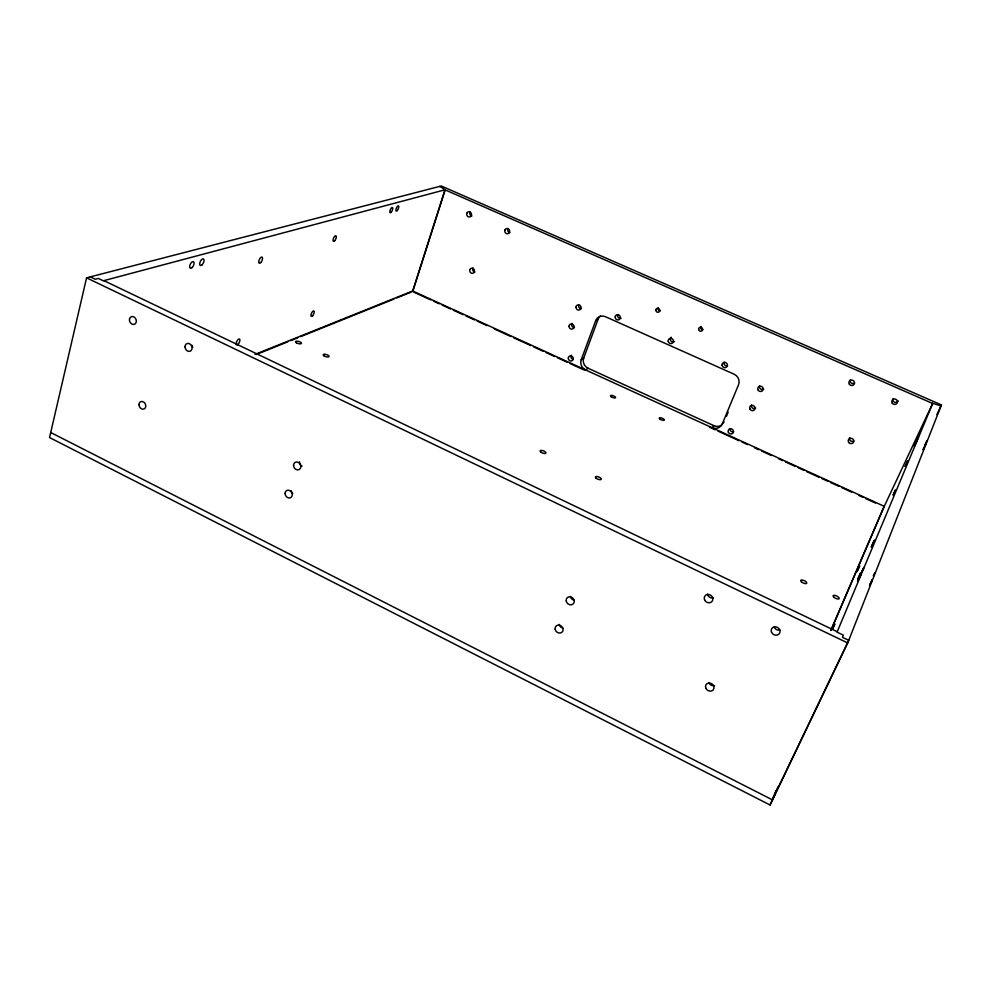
<?xml version="1.0" encoding="UTF-8"?>
<svg xmlns="http://www.w3.org/2000/svg" width="991" height="991" viewBox="0 0 991 991"><rect width="100%" height="100%" fill="white"/><g stroke="black" fill="none" stroke-linecap="round" stroke-linejoin="round"><path stroke-width="1.49" d="M86.564 277.839L49.55 437.564L770.094 805.014L847.714 642.948L941.45 404.947L441.292 185.986L86.564 277.839L847.714 642.948M412.504 291.577L444.959 189.814L932.667 403.486M412.789 291.416L445.232 189.739L439.707 186.395M721.659 425.028A8.039 7.556 40.6 0 1 713.904 425.659L588.084 368.256L585.619 369.965A7.903 7.321 55.9 0 1 581.209 359.745L595.665 320.712L598.106 319.226A7.953 7.433 59.1 0 1 600.385 316.067M581.209 359.745L583.699 358.085L598.106 319.226M860.944 574.396L857.549 581.643L859.086 578.496M863.818 567.533L860.473 574.693L863.793 567.533M859.631 565.997L856.905 571.807L858.144 569.268M770.094 805.014L775.978 790.694M777.935 786.767L772.534 799.91L50.714 432.51M713.904 425.659L712.021 427.678A8.077 7.594 40.7 0 0 722.253 423.975L738.555 384.756A8.163 7.755 41.3 0 0 734.12 374.214L605.464 316.711A7.99 7.47 59 0 0 595.665 320.712M726.415 416.381L728.15 412.194M874.657 573.442L874.942 572.724L874.52 573.455M941.054 405.963L932.742 403.325L837.073 632.159L843.329 635.157L842.461 637.312L848.742 640.322L773.822 796.776M830.805 630.437L882.684 509.647M831.028 630.288L884.257 506.339L412.69 290.995L255.046 354.382M871.622 581.073L872.204 579.673L871.448 581.06M925.123 445.492L925.495 444.612L925.098 445.355M874.372 574.111L873.579 575.845M923.525 448.712L923.055 449.765L923.872 448.217M869.751 584.69L870.172 583.761M871.25 581.903L869.541 585.545M925.123 444.662L925.767 443.274M926.139 442.729L927.081 440.586L926.102 442.556M833.332 627.055C829.764 635.033 837.655 617.703 833.728 626.436M915.573 443.473L914.259 446.346L918.533 436.796L915.957 442.32L916.328 441.565M915.56 443.646L916.873 440.772L916.489 441.528M924.207 447.498L924.541 446.768M858.392 568.549L859.606 565.997M894.34 492.341C898.416 483.868 890.166 501.223 894.241 492.75M859.296 575.672C863.743 566.505 854.552 585.755 858.999 576.589M882.597 509.857L932.742 403.325M859.395 577.542L860.919 574.396M925.805 443.448L925.16 444.823M924.182 447.3L924.516 446.582M936.829 414.709L941.45 404.947M873.368 575.858L874.198 574.123M870.618 582.807L871.052 581.89M722.253 423.975L724.087 421.955M256.285 354.505L287.811 341.808M290.685 340.656L297.845 337.77M300.719 336.606L393.873 299.084M396.734 297.919L411.067 292.147M445.232 189.739L103.275 280.8L98.332 278.434L95.247 279.239L90.305 276.873M413.916 292.209L430.8 299.926M433.612 301.214L439.248 303.791M442.06 305.067L450.509 308.932M453.321 310.22L463.169 314.717M465.981 316.005L474.429 319.858M477.241 321.146L487.101 325.643M494.137 328.851L511.022 336.568M513.834 337.857L530.73 345.574M533.542 346.85L543.39 351.359M546.202 352.647L554.65 356.5M557.462 357.788L567.31 362.285M570.135 363.573L584.207 370.002M709.457 427.208L715.093 429.784M717.905 431.073L739.013 440.71M741.825 441.998L747.462 444.563M754.498 447.783L758.722 449.703M761.534 450.992L771.382 455.501M778.418 458.709L782.642 460.642M785.454 461.917L795.315 466.427M798.127 467.715L803.751 470.279M806.575 471.567L819.235 477.352M822.047 478.641L827.683 481.205M830.495 482.493L838.943 486.346M841.755 487.634L851.603 492.131M858.64 495.351L862.864 497.284M865.676 498.56L875.536 503.069M103.894 280.639L837.259 631.738M292.791 493.419A4.038 3.382 57.6 0 1 291.205 490.768M302.119 466.08A4.075 3.444 58.6 0 1 301.264 465.522M300.533 464.754A4.075 3.444 58.6 0 1 299.579 461.818M573.962 600.1A4.261 3.741 43.7 0 1 570.37 596.359M562.913 628.158A4.237 3.679 43.4 0 1 559.358 624.441M192.824 347.234A4.088 3.382 64.8 0 1 191.944 345.314M713.396 597.833A4.447 3.976 35.4 0 1 707.463 594.055M779.917 629.942A4.521 4.026 30.4 0 1 774.169 627.167M714.523 685.561A4.398 3.84 34.1 0 1 708.974 682.811M660.266 310.815A2.019 1.92 57.6 0 1 658.396 307.594M702.879 329.656A2.032 1.945 50.8 0 1 701.009 326.423M581.457 308.622A2.651 2.465 61.8 0 1 578.694 304.98M574.532 327.587A2.626 2.44 60.2 0 1 572.08 323.388M763.764 389.141A2.725 2.601 36.3 0 1 759.639 385.871M755.699 408.218A2.713 2.564 36.6 0 1 751.599 404.96M854.589 383.133A2.812 2.688 20.5 0 1 850.34 379.788M853.883 440.983A2.787 2.626 22.5 0 1 849.671 437.65M898.242 400.86A2.849 2.7 15 0 1 894.501 402.173A2.849 2.7 15 0 1 893.027 398.568M471.939 215.976A2.651 2.391 71.6 0 1 470.118 211.777M474.9 272.104A2.614 2.366 67.1 0 1 473.091 267.966M509.882 232.687A2.651 2.428 70.4 0 1 508.061 228.463M588.084 368.256A7.866 7.284 56 0 1 583.699 358.085M621.159 318.26A2.663 2.502 59.1 0 1 617.74 314.754M674.537 341.486A2.676 2.539 52.5 0 1 670.882 340.892A2.676 2.539 52.5 0 1 671.291 337.213M727.617 365.753A2.713 2.589 43.5 0 1 724.111 362.173M733.637 431.754A2.688 2.527 38.2 0 1 729.995 428.855M573.095 359.287A2.614 2.416 57.2 0 1 571.312 355.15M871.659 579.661L871.659 579.661M907.781 460.79L905.179 466.365L907.781 460.79M874.372 540.293L871.312 546.871L874.372 540.293M397.255 210.55A2.812 1.016 -66.9 0 0 398.642 206.054A2.812 1.016 -66.9 0 0 396.14 208.791A2.812 1.016 -66.9 0 0 397.255 210.55M391.172 212.247A2.837 1.041 -66.9 0 0 392.572 207.701A2.837 1.041 -66.9 0 0 390.033 210.476A2.837 1.041 -66.9 0 0 391.172 212.247M202.114 264.77A3.592 1.672 -64.8 0 0 203.601 259.085A3.592 1.672 -64.8 0 0 199.885 262.726A3.592 1.672 -64.8 0 0 202.114 264.77M192.13 267.545A3.63 1.722 -64.6 0 0 193.617 261.797A3.63 1.722 -64.6 0 0 189.838 265.489A3.63 1.722 -64.6 0 0 192.13 267.545M260.757 262.528A3.32 1.437 -65.3 0 0 262.219 257.264A3.32 1.437 -65.3 0 0 258.924 260.633A3.32 1.437 -65.3 0 0 260.757 262.528M238.187 344.137A3.258 1.375 -63.7 0 0 239.587 339.095A3.258 1.375 -63.7 0 0 236.304 342.589A3.258 1.375 -63.7 0 0 238.187 344.137M312.623 315.683A2.973 1.152 -64.8 0 0 313.998 311.038A2.973 1.152 -64.8 0 0 311.162 314.172A2.973 1.152 -64.8 0 0 312.623 315.683M334.685 240.739A3.035 1.189 -66.2 0 0 336.11 235.92A3.035 1.189 -66.2 0 0 333.273 238.942A3.035 1.189 -66.2 0 0 334.685 240.739M555.146 629.211A4.261 3.704 43.5 0 0 561.662 632.469A4.261 3.704 43.5 0 0 560.485 625.581A4.261 3.704 43.5 0 0 555.146 629.211M566.22 600.942A4.298 3.766 43.8 0 0 572.81 604.213A4.298 3.766 43.8 0 0 571.621 597.239A4.298 3.766 43.8 0 0 566.22 600.942M293.547 465.188A4.113 3.456 58.5 0 0 298.886 469.672A4.113 3.456 58.5 0 0 299.133 462.958A4.113 3.456 58.5 0 0 293.547 465.188M285.074 493.32A4.075 3.407 57.5 0 0 290.375 497.779A4.075 3.407 57.5 0 0 290.598 491.164A4.075 3.407 57.5 0 0 285.074 493.32M129.536 318.879A4.1 3.32 66 0 0 133.773 324.453A4.1 3.32 66 0 0 135.333 318.161A4.1 3.32 66 0 0 129.536 318.879M185.02 346.751A4.125 3.394 64.8 0 0 190.284 351.136A4.125 3.394 64.8 0 0 190.371 344.298A4.125 3.394 64.8 0 0 185.02 346.751M138.951 404.625A4.014 3.246 62.8 0 0 144.079 408.949A4.014 3.246 62.8 0 0 144.091 402.358A4.014 3.246 62.8 0 0 138.951 404.625M704.589 599.852A4.484 4.001 35.5 0 0 712.034 601.45A4.484 4.001 35.5 0 0 709.073 594.55A4.484 4.001 35.5 0 0 704.589 599.852M771.506 632.208A4.559 4.063 30.6 0 0 779.137 633.881A4.559 4.063 30.6 0 0 776.176 626.919A4.559 4.063 30.6 0 0 771.506 632.208M705.852 688.188A4.435 3.865 34.2 0 0 713.186 689.897A4.435 3.865 34.2 0 0 710.274 683.146A4.435 3.865 34.2 0 0 705.852 688.188M655.844 309.985A2.032 1.92 57.5 0 0 658.581 312.153A2.032 1.92 57.5 0 0 658.941 308.734A2.032 1.92 57.5 0 0 655.844 309.985M698.655 329.446A2.044 1.957 50.9 0 0 701.863 330.87A2.044 1.957 50.9 0 0 701.355 327.414A2.044 1.957 50.9 0 0 698.655 329.446M576.019 307.049A2.663 2.478 61.8 0 0 579.574 309.898A2.663 2.478 61.8 0 0 579.97 305.414A2.663 2.478 61.8 0 0 576.019 307.049M569.082 326.113A2.639 2.453 60.1 0 0 572.612 328.95A2.639 2.453 60.1 0 0 573.009 324.503A2.639 2.453 60.1 0 0 569.082 326.113M749.89 408.924A2.725 2.577 36.7 0 0 754.485 409.729A2.725 2.577 36.7 0 0 752.689 405.43A2.725 2.577 36.7 0 0 749.89 408.924M757.966 389.76A2.738 2.614 36.5 0 0 762.599 390.553A2.738 2.614 36.5 0 0 760.791 386.23A2.738 2.614 36.5 0 0 757.966 389.76M849.423 384.359A2.824 2.7 20.8 0 0 854.254 383.938A2.824 2.7 20.8 0 0 851.331 380.086A2.824 2.7 20.8 0 0 849.423 384.359M848.767 442.457A2.8 2.639 22.7 0 0 853.548 442.097A2.8 2.639 22.7 0 0 850.65 438.295A2.8 2.639 22.7 0 0 848.767 442.457M892.309 403.263A2.862 2.713 15.2 0 0 897.214 402.854A2.862 2.713 15.2 0 0 894.278 398.989A2.862 2.713 15.2 0 0 892.309 403.263M466.798 213.313A2.663 2.403 71.5 0 0 469.548 216.942A2.663 2.403 71.5 0 0 470.923 212.731A2.663 2.403 71.5 0 0 466.798 213.313M469.808 269.75A2.626 2.366 67.1 0 0 472.546 273.343A2.626 2.366 67.1 0 0 473.909 269.23A2.626 2.366 67.1 0 0 469.808 269.75M504.89 230.098A2.663 2.44 70.3 0 0 507.665 233.74A2.663 2.44 70.3 0 0 509.101 229.528A2.663 2.44 70.3 0 0 504.89 230.098M615.225 316.885A2.676 2.515 59 0 0 618.818 319.759A2.676 2.515 59 0 0 619.264 315.249A2.676 2.515 59 0 0 615.225 316.885M668.231 341.226A2.7 2.552 52.5 0 0 672.431 343.109A2.7 2.552 52.5 0 0 671.749 338.55A2.7 2.552 52.5 0 0 668.231 341.226M722.092 365.27A2.725 2.601 43.6 0 0 726.366 367.178A2.725 2.601 43.6 0 0 725.709 362.595A2.725 2.601 43.6 0 0 722.092 365.27M728.373 432.237A2.7 2.539 38.3 0 0 732.919 433.055A2.7 2.539 38.3 0 0 731.123 428.818A2.7 2.539 38.3 0 0 728.373 432.237M568.326 357.999A2.626 2.416 57.2 0 0 571.832 360.823A2.626 2.416 57.2 0 0 572.228 356.438A2.626 2.416 57.2 0 0 568.326 357.999M296.396 342.787A3.06 1.09 16.3 0 0 301.351 343.53A3.06 1.09 16.3 0 0 297.721 341.226A3.06 1.09 16.3 0 0 296.396 342.787M324.082 355.905A3.072 1.102 16.7 0 0 329.012 356.624A3.072 1.102 16.7 0 0 325.321 354.295A3.072 1.102 16.7 0 0 324.082 355.905M611.15 396.673A2.713 0.892 20.9 0 0 615.473 397.787A2.713 0.892 20.9 0 0 612.537 395.57A2.713 0.892 20.9 0 0 611.15 396.673M659.969 419.082A2.738 0.904 21.6 0 0 664.28 420.184A2.738 0.904 21.6 0 0 661.22 417.905A2.738 0.904 21.6 0 0 659.969 419.082M596.124 478.207A3.134 1.202 21.2 0 0 601.141 479.409A3.134 1.202 21.2 0 0 597.771 476.659A3.134 1.202 21.2 0 0 596.124 478.207M540.739 452.02A3.097 1.177 20.3 0 0 545.768 453.246A3.097 1.177 20.3 0 0 542.56 450.571A3.097 1.177 20.3 0 0 540.739 452.02M801.719 582.089A3.32 1.276 25 0 0 806.724 583.228A3.32 1.276 25 0 0 802.722 580.107A3.32 1.276 25 0 0 801.719 582.089M833.642 596.978A3.357 1.288 25.6 0 0 838.943 598.849A3.357 1.288 25.6 0 0 835.859 595.653A3.357 1.288 25.6 0 0 833.642 596.978"/></g></svg>
